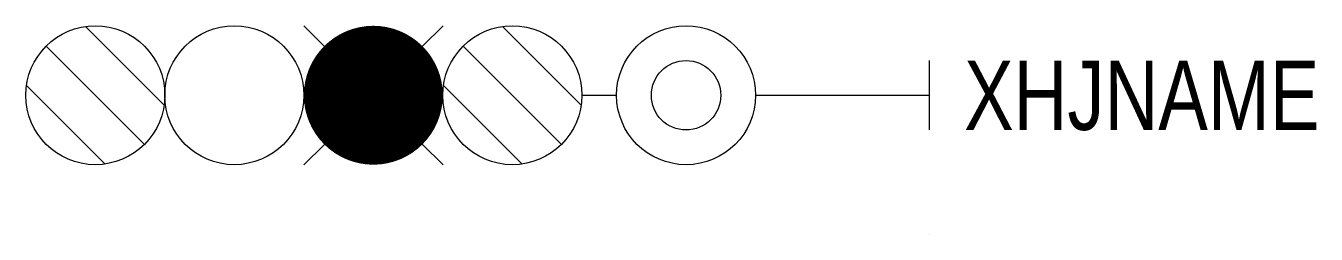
# Model space of a CAD drawing. Header units: inches. Extents: x -26 to 11.1, y 0 to 6.
import ezdxf

# ---------------------------------------------------------------- set-up
doc = ezdxf.new("R2010")
doc.units = ezdxf.units.IN
doc.header["$MEASUREMENT"] = 0

msp = doc.modelspace()

# ---------------------------------------------------------------- linework, layer by layer
at = {"color": 2}
for p, q in [((-22.02, 3.717), (-24.283, 5.98)), ((-10.02, 3.717), (-12.283, 5.98)), ((-22.586, 2.586), (-25.414, 5.414)), ((-10.586, 2.586), (-13.414, 5.414)), ((-23.717, 2.02), (-25.98, 4.283)), ((-11.717, 2.02), (-13.98, 4.283))]:
    msp.add_line(p, q, dxfattribs=at)
at = {"color": 1, "linetype": 'ByBlock', "ltscale": 3}
for p, q in [((-17.995, 5.995), (-17.414, 5.414)), ((-14.581, 5.409), (-13.995, 5.995)), ((-17.995, 1.995), (-17.409, 2.581)), ((-14.586, 2.586), (-13.995, 1.995))]:
    msp.add_line(p, q, dxfattribs=at)
at = {"color": 7}
for p, q in [((0, 3), (0, 5)), ((-10, 4), (-9, 4)), ((-5, 4), (0, 4))]:
    msp.add_line(p, q, dxfattribs=at)
msp.add_line((0, 0.001), (0, -0.001))
at = {"color": 1, "const_width": 2}
msp.add_lwpolyline([(-17, 4, -1), (-15, 4, -1)], format="xyb", close=True, dxfattribs=at)
at = {"color": 2}
for centre in [(-24, 4), (-12, 4)]:
    msp.add_circle(centre, 2, dxfattribs=at)
at = {"color": 3}
msp.add_circle((-20, 4), 2, dxfattribs=at)
at = {"color": 7}
for radius in [2, 1]:
    msp.add_circle((-7, 4), radius, dxfattribs=at)

# ---------------------------------------------------------------- texts
at = {"width": 0.8}
msp.add_attdef('XHJNAME', (1, 3), 'SN', height=2, dxfattribs=at)

doc.saveas('drawing.dxf')
